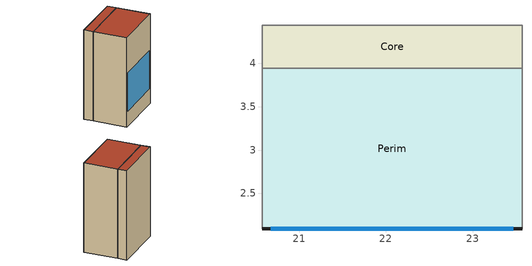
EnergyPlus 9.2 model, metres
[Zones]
Perim
 floor ground (B_Res_Gro_0): 20.57,2.09 20.57,3.94 23.57,3.94 23.57,2.09 z0
 wall outside (B_Res_Fac_0_WF): 20.57,2.09 23.57,2.09 z0:5
 wall to Core (B_Res_Par_0): 23.57,3.94 20.57,3.94 z0:5
 wall adiabatic (B_Res_Par_0): 23.57,2.09 23.57,3.94 / 20.57,3.94 20.57,2.09 z0:5
 window (B_Dbl_Air_Cl): 20.67,2.09 23.47,2.09 z0.85:2.99
 roof outside (B_Res_Rof_0): 20.57,2.09 23.57,2.09 23.57,3.94 20.57,3.94 z5
Core
 floor ground (B_Res_Gro_0): 20.57,3.94 20.57,4.44 23.57,4.44 23.57,3.94 z0
 wall adiabatic (B_Res_Par_0): 23.57,3.94 23.57,4.44 20.57,4.44 20.57,3.94 z0:5
 roof outside (B_Res_Rof_0): 20.57,3.94 23.57,3.94 23.57,4.44 20.57,4.44 z5
[Site:GroundTemperature:BuildingSurface]
14, 14, 14, 14, 14, 14, 14, 14, 14, 14, 14, 14
[Site:GroundReflectance]
0.2, 0.2, 0.2, 0.2, 0.2, 0.2, 0.2, 0.2, 0.2, 0.2, 0.2, 0.2
[Site:GroundReflectance:SnowModifier]
1, 1
[Building]
Building: North Axis {deg}=0; Terrain=Suburbs; Loads Convergence Tolerance Value=.04; Temperature Convergence Tolerance Value {deltaC}=.4; Solar Distribution=FullExterior; Maximum Number of Warmup Days=25
[Construction]
B_Res_Thm_0: B_Gypsum_Plaster_0.02_B_Res_Thm_0, B_Softwood_General_0.02_B_Res_Thm_0, B_Gypsum_Plaster_0.02_B_Res_Thm_0
B_Res_Fac_0_WF: B_Vinyl_Cladding_0.003_B_Res_Fac_0_WF, B_XPS_Board_0.01_B_Res_Fac_0_WF, B_Plywood_Board_0.015_B_Res_Fac_0_WF, B_Fiberglass_Batts_0.1_B_Res_Fac_0_WF, B_Gypsum_Board_0.015_B_Res_Fac_0_WF
B_Res_Par_0: B_Gypsum_Plaster_0.02_B_Res_Par_0, B_Softwood_General_0.02_B_Res_Par_0, B_Gypsum_Plaster_0.02_B_Res_Par_0
B_Res_Gro_0: B_XPS_Board_0.02_B_Res_Gro_0, B_Concrete_RC_Dense_0.15_B_Res_Gro_0, B_Concrete_MC_Light_0.04_B_Res_Gro_0, B_Cement_Mortar_0.03_B_Res_Gro_0, B_Ceramic_Tile_0.02_B_Res_Gro_0
B_Res_Rof_0: B_Concrete_MC_Light_0.1_B_Res_Rof_0, B_Plywood_Board_0.02_B_Res_Rof_0, B_Fiberglass_Batts_0.12_B_Res_Rof_0, B_Air_Floor_15cm_0.1_B_Res_Rof_0, B_Gypsum_Board_0.02_B_Res_Rof_0
B_Dbl_Air_Cl: B_Glass_Clear_3_0.003_B_Dbl_Air_Cl, AIR_0.006_B_Dbl_Air_Cl, B_Glass_Clear_3_0.003_B_Dbl_Air_Cl
[Material] Roughness=Rough
Name | Thickness {m} | Conductivity {W/m-K} | Density {kg/m3} | Specific Heat {J/kg-K} | Thermal Absorptance | Solar Absorptance | Visible Absorptance
B_Gypsum_Plaster_0.02_B_Res_Thm_0; B_Gypsum_Plaster_0.02_B_Res_Par_0 | 0.02 | 0.42 | 900 | 840 | 0.9 | 0.7 | 0.7
B_Softwood_General_0.02_B_Res_Thm_0; B_Softwood_General_0.02_B_Res_Par_0 | 0.02 | 0.13 | 496 | 1630 | 0.9 | 0.6 | 0.6
B_Vinyl_Cladding_0.003_B_Res_Fac_0_WF | 0.003 | 0.16 | 1380 | 1000 | 0.9 | 0.7 | 0.7
B_XPS_Board_0.01_B_Res_Fac_0_WF | 0.01 | 0.037 | 40 | 1200 | 0.6 | 0.6 | 0.6
B_Plywood_Board_0.015_B_Res_Fac_0_WF | 0.015 | 0.11 | 540 | 1880 | 0.9 | 0.7 | 0.7
B_Fiberglass_Batts_0.1_B_Res_Fac_0_WF | 0.1 | 0.043 | 12 | 840 | 0.9 | 0.6 | 0.6
B_Gypsum_Board_0.015_B_Res_Fac_0_WF | 0.015 | 0.16 | 950 | 840 | 0.9 | 0.6 | 0.6
B_XPS_Board_0.02_B_Res_Gro_0 | 0.02 | 0.037 | 40 | 1200 | 0.6 | 0.6 | 0.6
B_Concrete_RC_Dense_0.15_B_Res_Gro_0 | 0.15 | 1.75 | 2400 | 840 | 0.9 | 0.7 | 0.7
B_Concrete_MC_Light_0.04_B_Res_Gro_0 | 0.04 | 1.65 | 2100 | 1040 | 0.9 | 0.7 | 0.7
B_Cement_Mortar_0.03_B_Res_Gro_0 | 0.03 | 0.8 | 1900 | 840 | 0.9 | 0.8 | 0.8
B_Ceramic_Tile_0.02_B_Res_Gro_0 | 0.02 | 0.8 | 2243 | 840 | 0.9 | 0.4 | 0.4
B_Concrete_MC_Light_0.1_B_Res_Rof_0 | 0.1 | 1.65 | 2100 | 1040 | 0.9 | 0.7 | 0.7
B_Plywood_Board_0.02_B_Res_Rof_0 | 0.02 | 0.11 | 540 | 1880 | 0.9 | 0.7 | 0.7
B_Fiberglass_Batts_0.12_B_Res_Rof_0 | 0.12 | 0.043 | 12 | 840 | 0.9 | 0.6 | 0.6
B_Air_Floor_15cm_0.1_B_Res_Rof_0 | 0.1 | 0.7 | 1.2 | 1000 | 0.01 | 0.7 | 0.7
B_Gypsum_Board_0.02_B_Res_Rof_0 | 0.02 | 0.16 | 950 | 840 | 0.9 | 0.6 | 0.6
[WindowMaterial:Glazing]
B_Glass_Clear_3_0.003_B_Dbl_Air_Cl: Optical Data Type=SpectralAverage; Thickness {m}=0.003; Solar Transmittance at Normal Incidence=0.83; Front Side Solar Reflectance at Normal Incidence=0.07; Back Side Solar Reflectance at Normal Incidence=0.07; Visible Transmittance at Normal Incidence=0.89; Front Side Visible Reflectance at Normal Incidence=0.08; Back Side Visible Reflectance at Normal Incidence=0.08; Infrared Transmittance at Normal Incidence=0; Front Side Infrared Hemispherical Emissivity=0.84; Back Side Infrared Hemispherical Emissivity=0.84; Conductivity {W/m-K}=0.9; Dirt Correction Factor for Solar and Visible Transmittance=1
[WindowMaterial:Gas]
AIR_0.006_B_Dbl_Air_Cl: Gas Type=AIR; Thickness {m}=0.006
[EnergyManagementSystem:Sensor] Output:Variable or Output:Meter Index Key=Environment
Name | Output:Variable or Output:Meter
OutdoorTemp | Site Outdoor Air Drybulb Temperature
OutdoorRelHumid | Site Outdoor Air Relative Humidity
[Zone] Type=1; Multiplier=1; Zone Inside Convection Algorithm=TARP; Zone Outside Convection Algorithm=DOE-2
Name | Volume {m3} | Floor Area {m2}
Perim | 27.771 | 5.55123
Core | 7.50402 | 1.5
[People] Number of People Schedule=B_Res_Y_Occ; Number of People Calculation Method=People/Area; People per Zone Floor Area {person/m2}=0.025; Fraction Radiant=0.3; Sensible Heat Fraction=AUTOCALCULATE; Carbon Dioxide Generation Rate {m3/s-W}=3.82e-08; Enable ASHRAE 55 Comfort Warnings=No; Mean Radiant Temperature Calculation Type=ZoneAveraged; Clothing Insulation Calculation Method=DynamicClothingModelASHRAE55; Thermal Comfort Model 1 Type=AdaptiveASH55
Name | Zone or ZoneList | Activity Level Schedule | Work Efficiency Schedule | Air Velocity Schedule
People Perim | Perim | PerimPeopleActivity | PerimWorkEfficiency | PerimAirVelocity
People Core | Core | CorePeopleActivity | CoreWorkEfficiency | CoreAirVelocity
[ElectricEquipment] Schedule=B_Res_Y_Plg; Design Level Calculation Method=Watts/Area; Watts per Zone Floor Area {W/m2}=4; Fraction Latent=0; Fraction Radiant=.2; Fraction Lost=0
Name | Zone or ZoneList
Perim Equipment 1 | Perim
Core Equipment 1 | Core
[Lights] Schedule=B_Res_Y_Lgt; Design Level Calculation Method=Watts/Area; Watts per Zone Floor Area {W/m2}=7; Return Air Fraction=0; Fraction Radiant=.42; Fraction Visible=.18; Fraction Replaceable=1
Name | Zone or ZoneList
Perim General lighting | Perim
Core General lighting | Core
[ZoneControl:Thermostat]
Name | Zone or ZoneList | Control Type Schedule | Control 1
Perim Thermostat | Perim | PerimZoneControlTypeSched | Dual Setpoint - Zone Perim
Core Thermostat | Core | CoreZoneControlTypeSched | Dual Setpoint - Zone Core
[ThermostatSetpoint:DualSetpoint]
Name | Heating Setpoint Temperature Schedule | Cooling Setpoint Temperature Schedule
Dual Setpoint - Zone Perim | PerimHeating_SP_Sch | PerimCooling_SP_Sch
Dual Setpoint - Zone Core | CoreHeating_SP_Sch | CoreCooling_SP_Sch
[Zone equipment]
Perim: Perim Ideal Loads Air
Core: Core Ideal Loads Air
[ZoneHVAC:IdealLoadsAirSystem] Maximum Heating Supply Air Temperature {C}=30; Minimum Cooling Supply Air Temperature {C}=18; Maximum Heating Supply Air Humidity Ratio {kgWater/kgDryAir}=0.01; Minimum Cooling Supply Air Humidity Ratio {kgWater/kgDryAir}=0.008; Heating Limit=NoLimit; Maximum Heating Air Flow Rate {m3/s}=100; Cooling Limit=NoLimit; Maximum Cooling Air Flow Rate {m3/s}=100; Heating Availability Schedule=B_Res_Y_Het; Cooling Availability Schedule=B_Res_Y_Col; Dehumidification Control Type=None; Humidification Control Type=None; Outdoor Air Economizer Type=NoEconomizer; Heat Recovery Type=None; Sensible Heat Recovery Effectiveness=0.7; Latent Heat Recovery Effectiveness=0.65
Perim Ideal Loads Air; Core Ideal Loads Air
[ZoneInfiltration:DesignFlowRate] Schedule=On; Design Flow Rate Calculation Method=AirChanges/Hour; Air Changes per Hour {1/hr}=0.35; Constant Term Coefficient=1; Temperature Term Coefficient=0; Velocity Term Coefficient=0; Velocity Squared Term Coefficient=0
Name | Zone or ZoneList
PerimInfiltration | Perim
CoreInfiltration | Core
[WaterUse:Equipment] Flow Rate Fraction Schedule=B_Res_Y_Dhw
Name | Peak Flow Rate {m3/s} | Target Temperature Schedule | Hot Water Supply Temperature Schedule | Cold Water Supply Temperature Schedule
DHW Perim | 7.55584e-07 | DHW Supply Temperature Perim | DHW Supply Temperature Perim | DHW Mains Temperature Perim
DHW Core | 2.04167e-07 | DHW Supply Temperature Core | DHW Supply Temperature Core | DHW Mains Temperature Core
[InternalMass] Construction=B_Res_Thm_0
Name | Zone or ZoneList | Surface Area {m2}
PerimInternalMass | Perim | 4.99611
CoreInternalMass | Core | 1.35
[Schedule:Constant]
On: On/Off, 1
PerimPeopleActivity; CorePeopleActivity: Any Number, 125.28
PerimAirVelocity; CoreAirVelocity: Any Number, 0.2
PerimWorkEfficiency; CoreWorkEfficiency: Any Number, 0
PerimHeating_SP_Sch; CoreHeating_SP_Sch: Temperature, 20
PerimCooling_SP_Sch; CoreCooling_SP_Sch: Temperature, 24
PerimZoneControlTypeSched; CoreZoneControlTypeSched: Any Number, 4
DHW Supply Temperature Perim; DHW Supply Temperature Core: Temperature, 55
DHW Mains Temperature Perim; DHW Mains Temperature Core: Temperature, 16
[Schedule:Year]
B_Res_Y_Occ: B_Res_W_Occ, 1, 1, 12, 31
B_Res_Y_Het: B_Res_W_Het, 1, 1, 4, 30, B_Res_W_Off, 5, 1, 9, 30, B_Res_W_Het, 10, 1, 12, 31
B_Res_Y_Col: B_Res_W_Off, 1, 1, 6, 30, B_Res_W_Col, 7, 1, 9, 30, B_Res_W_Off, 10, 1, 12, 31
B_Res_Y_Dhw: B_Res_W_Dhw, 1, 1, 12, 31
B_Res_Y_Lgt: B_Res_W_Lgt, 1, 1, 12, 31
B_Res_Y_Plg: B_Res_W_Plg, 1, 1, 12, 31
[Schedule:Week:Daily]
B_Res_W_Occ: B_Res_D_Occ_WE, B_Res_D_Occ_WD, B_Res_D_Occ_WD, B_Res_D_Occ_WD, B_Res_D_Occ_WD, B_Res_D_Occ_WD, B_Res_D_Occ_WE, B_Res_D_Occ_WE, B_Res_D_Occ_WD, B_Res_D_Occ_WD, B_Res_D_Occ_WD, B_Res_D_Occ_WD
B_Res_W_Het: B_Res_D_Het_WE, B_Res_D_Het_WD, B_Res_D_Het_WD, B_Res_D_Het_WD, B_Res_D_Het_WD, B_Res_D_Het_WD, B_Res_D_Het_WE, B_Res_D_Het_WE, B_Res_D_Het_WD, B_Res_D_Het_WD, B_Res_D_Het_WD, B_Res_D_Het_WD
B_Res_W_Off: B_Res_D_Off, B_Res_D_Off, B_Res_D_Off, B_Res_D_Off, B_Res_D_Off, B_Res_D_Off, B_Res_D_Off, B_Res_D_Off, B_Res_D_Off, B_Res_D_Off, B_Res_D_Off, B_Res_D_Off
B_Res_W_Col: B_Res_D_Col_WE, B_Res_D_Col_WD, B_Res_D_Col_WD, B_Res_D_Col_WD, B_Res_D_Col_WD, B_Res_D_Col_WD, B_Res_D_Col_WE, B_Res_D_Col_WE, B_Res_D_Col_WD, B_Res_D_Col_WD, B_Res_D_Col_WD, B_Res_D_Col_WD
B_Res_W_Dhw: B_Res_D_Dhw_WE, B_Res_D_Dhw_WD, B_Res_D_Dhw_WD, B_Res_D_Dhw_WD, B_Res_D_Dhw_WD, B_Res_D_Dhw_WD, B_Res_D_Dhw_WE, B_Res_D_Dhw_WE, B_Res_D_Dhw_WD, B_Res_D_Dhw_WD, B_Res_D_Dhw_WD, B_Res_D_Dhw_WD
B_Res_W_Lgt: B_Res_D_Lgt_WE, B_Res_D_Lgt_WD, B_Res_D_Lgt_WD, B_Res_D_Lgt_WD, B_Res_D_Lgt_WD, B_Res_D_Lgt_WD, B_Res_D_Lgt_WE, B_Res_D_Lgt_WE, B_Res_D_Lgt_WD, B_Res_D_Lgt_WD, B_Res_D_Lgt_WD, B_Res_D_Lgt_WD
B_Res_W_Plg: B_Res_D_Plg_WE, B_Res_D_Plg_WD, B_Res_D_Plg_WD, B_Res_D_Plg_WD, B_Res_D_Plg_WD, B_Res_D_Plg_WD, B_Res_D_Plg_WE, B_Res_D_Plg_WE, B_Res_D_Plg_WD, B_Res_D_Plg_WD, B_Res_D_Plg_WD, B_Res_D_Plg_WD
[Schedule:Day:Hourly]
B_Res_D_Occ_WD: 1, 1, 1, 1, 1, 1, 1, 0.7, 0.3, 0.3, 0.3, 0.3, 0.3, 0.3, 0.3, 0.3, 0.3, 0.7, 1, 1, 1, 1, 1, 1
B_Res_D_Occ_WE: 1, 1, 1, 1, 1, 1, 1, 1, 1, 1, 0.7, 0.7, 0.7, 0.7, 0.7, 0.3, 0.3, 0.3, 0.3, 0.7, 0.7, 1, 1, 1
B_Res_D_Het_WD; B_Res_D_Het_WE: 1, 1, 1, 1, 1, 1, 1, 1, 1, 1, 1, 1, 1, 1, 1, 1, 1, 1, 1, 1, 1, 1, 1, 1
B_Res_D_Off: 0, 0, 0, 0, 0, 0, 0, 0, 0, 0, 0, 0, 0, 0, 0, 0, 0, 0, 0, 0, 0, 0, 0, 0
B_Res_D_Col_WD; B_Res_D_Col_WE: 0, 0, 0, 0, 0, 0, 0, 0, 0, 0, 0, 0, 0, 0, 1, 1, 1, 1, 1, 1, 1, 1, 0, 0
B_Res_D_Dhw_WD; B_Res_D_Dhw_WE: 0, 0, 0, 0, 0, 0, 1, 1, 1, 0, 0, 0, 0, 0, 0, 0, 0, 0, 0, 0, 1, 1, 0, 0
B_Res_D_Lgt_WD: 0, 0, 0, 0, 0, 0, 0.2, 0.5, 0.5, 0.2, 0.2, 0, 0, 0, 0, 0, 0, 0, 0.5, 0.8, 0.8, 0.8, 0.8, 0.2
B_Res_D_Lgt_WE: 0, 0, 0, 0, 0, 0, 0, 0, 0.2, 0.5, 0.2, 0, 0, 0, 0, 0, 0, 0, 0.5, 0.8, 0.8, 0.8, 0.8, 0.2
B_Res_D_Plg_WD: 0.2, 0.2, 0.2, 0.2, 0.2, 0.2, 0.6, 0.6, 0.4, 0.4, 0.4, 0.4, 0.4, 0.4, 0.4, 0.4, 0.4, 0.6, 1, 1, 0.8, 0.8, 0.6, 0.6
B_Res_D_Plg_WE: 0.2, 0.2, 0.2, 0.2, 0.2, 0.2, 0.2, 0.2, 0.6, 0.6, 0.6, 0.6, 0.6, 0.6, 0.6, 0.2, 0.2, 0.2, 0.2, 1, 1, 0.8, 0.8, 0.6
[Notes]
----  This file was generated with Archsim v.4.0.2.17
-------------------------ERL SENSORS--------------------------
B_Res_Thm_0 GasType: Facade
